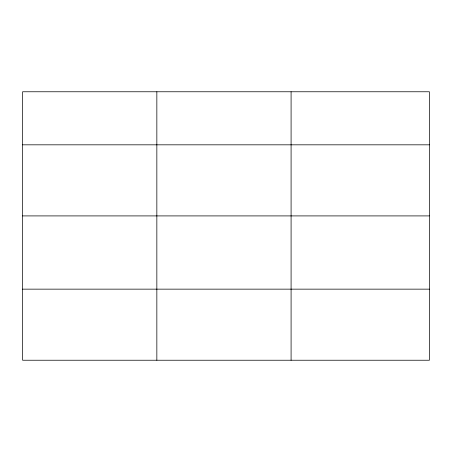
<?xml version="1.0" encoding="UTF-8"?>
<svg xmlns="http://www.w3.org/2000/svg" width="452" height="452" viewBox="0 0 452 452"><rect width="100%" height="100%" fill="white"/><g stroke="black" fill="none" stroke-linecap="round" stroke-linejoin="round"><path stroke-width="0.68" d="M429.4 215.909L429.4 91.767L22.6 91.767L22.6 360.233L429.4 360.233L429.4 215.909L22.6 215.909M22.6 144.826L429.4 144.826M22.6 289.15L429.4 289.15M291.088 91.767L291.088 360.233M156.844 91.767L156.844 360.233"/></g></svg>
